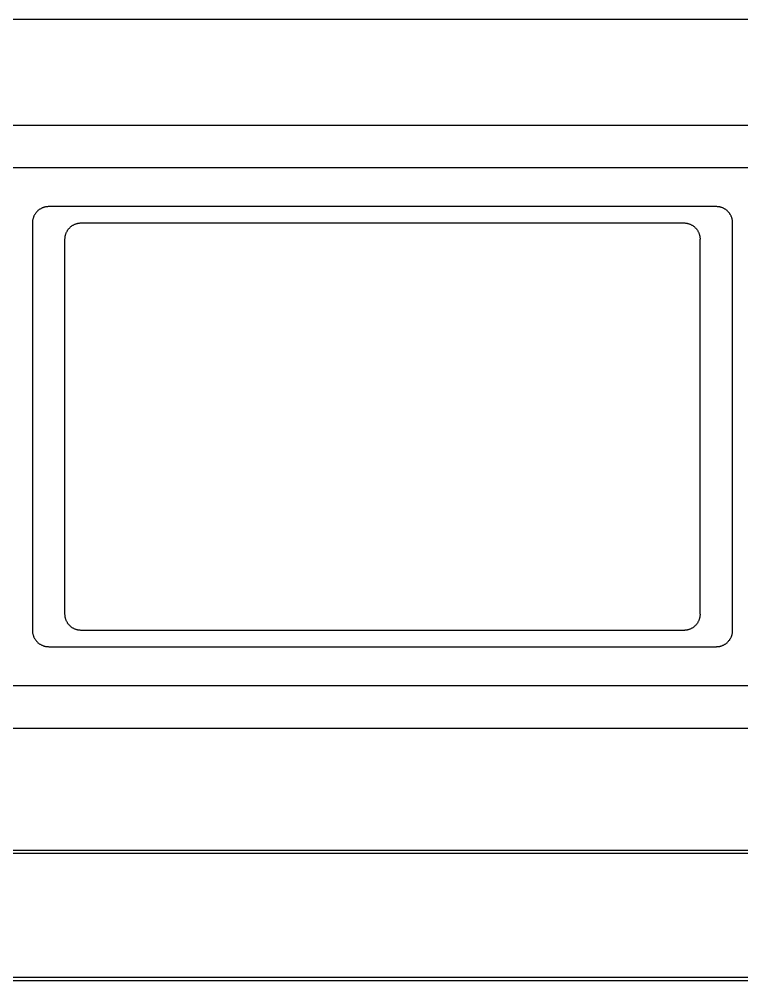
# Model space of a CAD drawing. Header units: millimetres. Extents: x -573 to 3430, y 0 to 3769.
# Drawn here: x 185 to 229.4, y 426 to 485 of the extents above; entities that cross this region are included whole.
import ezdxf

# ---------------------------------------------------------------- set-up
doc = ezdxf.new("R2010")
doc.units = ezdxf.units.MM
doc.layers.add('01 Basic thick', color=7, linetype='Continuous', lineweight=35)

msp = doc.modelspace()

# ---------------------------------------------------------------- linework, layer by layer
at = {"layer": '01 Basic thick', "lineweight": -3}
for p, q in [((169.339, 484.972, -368.054), (527.339, 484.972, -368.054)), ((175.039, 478.472, -368.054), (239.539, 478.472, -368.054)), ((174.039, 475.874, -368.054), (240.539, 475.874, -368.054)), ((186.106, 473.203, -368.054), (186.082, 473.179, -368.054)), ((186.132, 473.226, -368.054), (186.106, 473.203, -368.054)), ((186.158, 473.248, -368.054), (186.132, 473.226, -368.054)), ((186.185, 473.269, -368.054), (186.158, 473.248, -368.054)), ((186.212, 473.289, -368.054), (186.185, 473.269, -368.054)), ((186.24, 473.308, -368.054), (186.212, 473.289, -368.054)), ((186.269, 473.327, -368.054), (186.24, 473.308, -368.054)), ((186.299, 473.344, -368.054), (186.269, 473.327, -368.054)), ((186.329, 473.36, -368.054), (186.299, 473.344, -368.054)), ((186.359, 473.375, -368.054), (186.329, 473.36, -368.054)), ((186.391, 473.39, -368.054), (186.359, 473.375, -368.054)), ((186.422, 473.403, -368.054), (186.391, 473.39, -368.054)), ((186.454, 473.415, -368.054), (186.422, 473.403, -368.054)), ((186.486, 473.425, -368.054), (186.454, 473.415, -368.054)), ((186.519, 473.435, -368.054), (186.486, 473.425, -368.054)), ((186.552, 473.444, -368.054), (186.519, 473.435, -368.054)), ((186.586, 473.451, -368.054), (186.552, 473.444, -368.054)), ((186.619, 473.458, -368.054), (186.586, 473.451, -368.054)), ((186.653, 473.463, -368.054), (186.619, 473.458, -368.054)), ((186.687, 473.467, -368.054), (186.653, 473.463, -368.054)), ((186.721, 473.47, -368.054), (186.687, 473.467, -368.054)), ((186.755, 473.472, -368.054), (186.721, 473.47, -368.054)), ((186.789, 473.472, -368.054), (186.755, 473.472, -368.054)), ((227.789, 473.472, -368.054), (186.789, 473.472, -368.054)), ((227.823, 473.472, -368.054), (227.789, 473.472, -368.054)), ((227.857, 473.47, -368.054), (227.823, 473.472, -368.054)), ((227.891, 473.467, -368.054), (227.857, 473.47, -368.054)), ((227.925, 473.463, -368.054), (227.891, 473.467, -368.054)), ((227.959, 473.458, -368.054), (227.925, 473.463, -368.054)), ((227.992, 473.451, -368.054), (227.959, 473.458, -368.054)), ((228.026, 473.444, -368.054), (227.992, 473.451, -368.054)), ((228.059, 473.435, -368.054), (228.026, 473.444, -368.054)), ((228.092, 473.425, -368.054), (228.059, 473.435, -368.054)), ((228.124, 473.415, -368.054), (228.092, 473.425, -368.054)), ((228.156, 473.403, -368.054), (228.124, 473.415, -368.054)), ((228.187, 473.39, -368.054), (228.156, 473.403, -368.054)), ((228.219, 473.375, -368.054), (228.187, 473.39, -368.054)), ((228.249, 473.36, -368.054), (228.219, 473.375, -368.054)), ((228.279, 473.344, -368.054), (228.249, 473.36, -368.054)), ((228.309, 473.327, -368.054), (228.279, 473.344, -368.054)), ((228.338, 473.308, -368.054), (228.309, 473.327, -368.054)), ((228.366, 473.289, -368.054), (228.338, 473.308, -368.054)), ((228.393, 473.269, -368.054), (228.366, 473.289, -368.054)), ((228.42, 473.248, -368.054), (228.393, 473.269, -368.054)), ((228.446, 473.226, -368.054), (228.42, 473.248, -368.054)), ((228.472, 473.203, -368.054), (228.446, 473.226, -368.054)), ((228.496, 473.179, -368.054), (228.472, 473.203, -368.054)), ((185.798, 472.608, -368.054), (185.794, 472.574, -368.054)), ((185.803, 472.642, -368.054), (185.798, 472.608, -368.054)), ((185.81, 472.676, -368.054), (185.803, 472.642, -368.054)), ((185.817, 472.709, -368.054), (185.81, 472.676, -368.054)), ((185.826, 472.742, -368.054), (185.817, 472.709, -368.054)), ((185.836, 472.775, -368.054), (185.826, 472.742, -368.054)), ((185.847, 472.807, -368.054), (185.836, 472.775, -368.054)), ((185.859, 472.839, -368.054), (185.847, 472.807, -368.054)), ((185.872, 472.871, -368.054), (185.859, 472.839, -368.054)), ((185.886, 472.902, -368.054), (185.872, 472.871, -368.054)), ((185.901, 472.932, -368.054), (185.886, 472.902, -368.054)), ((185.917, 472.962, -368.054), (185.901, 472.932, -368.054)), ((185.934, 472.992, -368.054), (185.917, 472.962, -368.054)), ((185.953, 473.021, -368.054), (185.934, 472.992, -368.054)), ((185.972, 473.049, -368.054), (185.953, 473.021, -368.054)), ((185.992, 473.077, -368.054), (185.972, 473.049, -368.054)), ((186.013, 473.103, -368.054), (185.992, 473.077, -368.054)), ((186.035, 473.13, -368.054), (186.013, 473.103, -368.054)), ((186.058, 473.155, -368.054), (186.035, 473.13, -368.054)), ((186.082, 473.179, -368.054), (186.058, 473.155, -368.054)), ((228.52, 473.155, -368.054), (228.496, 473.179, -368.054)), ((228.543, 473.13, -368.054), (228.52, 473.155, -368.054)), ((228.565, 473.103, -368.054), (228.543, 473.13, -368.054)), ((228.586, 473.077, -368.054), (228.565, 473.103, -368.054)), ((228.606, 473.049, -368.054), (228.586, 473.077, -368.054)), ((228.625, 473.021, -368.054), (228.606, 473.049, -368.054)), ((228.644, 472.992, -368.054), (228.625, 473.021, -368.054)), ((228.661, 472.962, -368.054), (228.644, 472.992, -368.054)), ((228.677, 472.932, -368.054), (228.661, 472.962, -368.054)), ((228.692, 472.902, -368.054), (228.677, 472.932, -368.054)), ((228.706, 472.871, -368.054), (228.692, 472.902, -368.054)), ((228.719, 472.839, -368.054), (228.706, 472.871, -368.054)), ((228.731, 472.807, -368.054), (228.719, 472.839, -368.054)), ((228.742, 472.775, -368.054), (228.731, 472.807, -368.054)), ((228.752, 472.742, -368.054), (228.742, 472.775, -368.054)), ((228.761, 472.709, -368.054), (228.752, 472.742, -368.054)), ((228.768, 472.676, -368.054), (228.761, 472.709, -368.054)), ((228.774, 472.642, -368.054), (228.768, 472.676, -368.054)), ((228.78, 472.608, -368.054), (228.774, 472.642, -368.054)), ((228.784, 472.574, -368.054), (228.78, 472.608, -368.054)), ((185.79, 472.506, -368.054), (185.789, 472.472, -368.054)), ((185.789, 472.472, -368.054), (185.789, 447.472, -368.054)), ((185.791, 472.54, -368.054), (185.79, 472.506, -368.054)), ((185.794, 472.574, -368.054), (185.791, 472.54, -368.054)), ((187.934, 471.992, -368.054), (187.953, 472.021, -368.054)), ((187.953, 472.021, -368.054), (187.972, 472.049, -368.054)), ((187.972, 472.049, -368.054), (187.992, 472.077, -368.054)), ((187.992, 472.077, -368.054), (188.013, 472.103, -368.054)), ((188.013, 472.103, -368.054), (188.035, 472.13, -368.054)), ((188.035, 472.13, -368.054), (188.058, 472.155, -368.054)), ((188.058, 472.155, -368.054), (188.082, 472.179, -368.054)), ((188.082, 472.179, -368.054), (188.106, 472.203, -368.054)), ((188.106, 472.203, -368.054), (188.132, 472.226, -368.054)), ((188.132, 472.226, -368.054), (188.158, 472.248, -368.054)), ((188.158, 472.248, -368.054), (188.185, 472.269, -368.054)), ((188.185, 472.269, -368.054), (188.212, 472.289, -368.054)), ((188.212, 472.289, -368.054), (188.24, 472.308, -368.054)), ((188.24, 472.308, -368.054), (188.269, 472.327, -368.054)), ((188.269, 472.327, -368.054), (188.299, 472.344, -368.054)), ((188.299, 472.344, -368.054), (188.329, 472.36, -368.054)), ((188.329, 472.36, -368.054), (188.359, 472.375, -368.054)), ((188.359, 472.375, -368.054), (188.391, 472.39, -368.054)), ((188.391, 472.39, -368.054), (188.422, 472.403, -368.054)), ((188.422, 472.403, -368.054), (188.454, 472.415, -368.054)), ((188.454, 472.415, -368.054), (188.486, 472.425, -368.054)), ((188.486, 472.425, -368.054), (188.519, 472.435, -368.054)), ((188.519, 472.435, -368.054), (188.552, 472.444, -368.054)), ((188.552, 472.444, -368.054), (188.586, 472.451, -368.054)), ((188.586, 472.451, -368.054), (188.619, 472.458, -368.054)), ((188.619, 472.458, -368.054), (188.653, 472.463, -368.054)), ((188.653, 472.463, -368.054), (188.687, 472.467, -368.054)), ((188.687, 472.467, -368.054), (188.721, 472.47, -368.054)), ((188.721, 472.47, -368.054), (188.755, 472.472, -368.054)), ((188.755, 472.472, -368.054), (188.789, 472.472, -368.054)), ((188.789, 472.472, -368.054), (225.789, 472.472, -368.054)), ((225.789, 472.472, -368.054), (225.823, 472.472, -368.054)), ((225.823, 472.472, -368.054), (225.857, 472.47, -368.054)), ((225.857, 472.47, -368.054), (225.891, 472.467, -368.054)), ((225.891, 472.467, -368.054), (225.925, 472.463, -368.054)), ((225.925, 472.463, -368.054), (225.959, 472.458, -368.054)), ((225.959, 472.458, -368.054), (225.992, 472.451, -368.054)), ((225.992, 472.451, -368.054), (226.026, 472.444, -368.054)), ((226.026, 472.444, -368.054), (226.059, 472.435, -368.054)), ((226.059, 472.435, -368.054), (226.092, 472.425, -368.054)), ((226.092, 472.425, -368.054), (226.124, 472.415, -368.054)), ((226.124, 472.415, -368.054), (226.156, 472.403, -368.054)), ((226.156, 472.403, -368.054), (226.187, 472.39, -368.054)), ((226.187, 472.39, -368.054), (226.219, 472.375, -368.054)), ((226.219, 472.375, -368.054), (226.249, 472.36, -368.054)), ((226.249, 472.36, -368.054), (226.279, 472.344, -368.054)), ((226.279, 472.344, -368.054), (226.309, 472.327, -368.054)), ((226.309, 472.327, -368.054), (226.338, 472.308, -368.054)), ((226.338, 472.308, -368.054), (226.366, 472.289, -368.054)), ((226.366, 472.289, -368.054), (226.393, 472.269, -368.054)), ((226.393, 472.269, -368.054), (226.42, 472.248, -368.054)), ((226.42, 472.248, -368.054), (226.446, 472.226, -368.054)), ((226.446, 472.226, -368.054), (226.472, 472.203, -368.054)), ((226.472, 472.203, -368.054), (226.496, 472.179, -368.054)), ((226.496, 472.179, -368.054), (226.52, 472.155, -368.054)), ((226.52, 472.155, -368.054), (226.543, 472.13, -368.054)), ((226.543, 472.13, -368.054), (226.565, 472.103, -368.054)), ((226.565, 472.103, -368.054), (226.586, 472.077, -368.054)), ((226.586, 472.077, -368.054), (226.606, 472.049, -368.054)), ((226.606, 472.049, -368.054), (226.625, 472.021, -368.054)), ((226.625, 472.021, -368.054), (226.644, 471.992, -368.054)), ((228.787, 472.54, -368.054), (228.784, 472.574, -368.054)), ((228.788, 472.506, -368.054), (228.787, 472.54, -368.054)), ((228.789, 472.472, -368.054), (228.788, 472.506, -368.054)), ((228.789, 447.472, -368.054), (228.789, 472.472, -368.054)), ((187.789, 471.472, -368.054), (187.79, 471.506, -368.054)), ((187.789, 448.472, -368.054), (187.789, 471.472, -368.054)), ((187.79, 471.506, -368.054), (187.791, 471.54, -368.054)), ((187.791, 471.54, -368.054), (187.794, 471.574, -368.054)), ((187.794, 471.574, -368.054), (187.798, 471.608, -368.054)), ((187.798, 471.608, -368.054), (187.803, 471.642, -368.054)), ((187.803, 471.642, -368.054), (187.81, 471.676, -368.054)), ((187.81, 471.676, -368.054), (187.817, 471.709, -368.054)), ((187.817, 471.709, -368.054), (187.826, 471.742, -368.054)), ((187.826, 471.742, -368.054), (187.836, 471.775, -368.054)), ((187.836, 471.775, -368.054), (187.847, 471.807, -368.054)), ((187.847, 471.807, -368.054), (187.859, 471.839, -368.054)), ((187.859, 471.839, -368.054), (187.872, 471.871, -368.054)), ((187.872, 471.871, -368.054), (187.886, 471.902, -368.054)), ((187.886, 471.902, -368.054), (187.901, 471.932, -368.054)), ((187.901, 471.932, -368.054), (187.917, 471.962, -368.054)), ((187.917, 471.962, -368.054), (187.934, 471.992, -368.054)), ((226.644, 471.992, -368.054), (226.661, 471.962, -368.054)), ((226.661, 471.962, -368.054), (226.677, 471.932, -368.054)), ((226.677, 471.932, -368.054), (226.692, 471.902, -368.054)), ((226.692, 471.902, -368.054), (226.706, 471.871, -368.054)), ((226.706, 471.871, -368.054), (226.719, 471.839, -368.054)), ((226.719, 471.839, -368.054), (226.731, 471.807, -368.054)), ((226.731, 471.807, -368.054), (226.742, 471.775, -368.054)), ((226.742, 471.775, -368.054), (226.752, 471.742, -368.054)), ((226.752, 471.742, -368.054), (226.761, 471.709, -368.054)), ((226.761, 471.709, -368.054), (226.768, 471.676, -368.054)), ((226.768, 471.676, -368.054), (226.774, 471.642, -368.054)), ((226.774, 471.642, -368.054), (226.78, 471.608, -368.054)), ((226.78, 471.608, -368.054), (226.784, 471.574, -368.054)), ((226.784, 471.574, -368.054), (226.787, 471.54, -368.054)), ((226.787, 471.54, -368.054), (226.788, 471.506, -368.054)), ((226.788, 471.506, -368.054), (226.789, 471.472, -368.054)), ((226.789, 448.472, -368.054), (226.789, 471.472, -368.054)), ((187.79, 448.438, -368.054), (187.789, 448.472, -368.054)), ((187.791, 448.404, -368.054), (187.79, 448.438, -368.054)), ((187.794, 448.37, -368.054), (187.791, 448.404, -368.054)), ((226.787, 448.404, -368.054), (226.784, 448.37, -368.054)), ((226.788, 448.438, -368.054), (226.787, 448.404, -368.054)), ((226.789, 448.472, -368.054), (226.788, 448.438, -368.054)), ((187.798, 448.336, -368.054), (187.794, 448.37, -368.054)), ((187.803, 448.302, -368.054), (187.798, 448.336, -368.054)), ((187.81, 448.269, -368.054), (187.803, 448.302, -368.054)), ((187.817, 448.235, -368.054), (187.81, 448.269, -368.054)), ((187.826, 448.202, -368.054), (187.817, 448.235, -368.054)), ((187.836, 448.17, -368.054), (187.826, 448.202, -368.054)), ((187.847, 448.137, -368.054), (187.836, 448.17, -368.054)), ((187.859, 448.105, -368.054), (187.847, 448.137, -368.054)), ((187.872, 448.074, -368.054), (187.859, 448.105, -368.054)), ((187.886, 448.043, -368.054), (187.872, 448.074, -368.054)), ((187.901, 448.012, -368.054), (187.886, 448.043, -368.054)), ((187.917, 447.982, -368.054), (187.901, 448.012, -368.054)), ((187.934, 447.953, -368.054), (187.917, 447.982, -368.054)), ((187.953, 447.924, -368.054), (187.934, 447.953, -368.054)), ((187.972, 447.895, -368.054), (187.953, 447.924, -368.054)), ((187.992, 447.868, -368.054), (187.972, 447.895, -368.054)), ((188.013, 447.841, -368.054), (187.992, 447.868, -368.054)), ((188.035, 447.815, -368.054), (188.013, 447.841, -368.054)), ((188.058, 447.79, -368.054), (188.035, 447.815, -368.054)), ((226.543, 447.815, -368.054), (226.52, 447.79, -368.054)), ((226.565, 447.841, -368.054), (226.543, 447.815, -368.054)), ((226.586, 447.868, -368.054), (226.565, 447.841, -368.054)), ((226.606, 447.895, -368.054), (226.586, 447.868, -368.054)), ((226.625, 447.924, -368.054), (226.606, 447.895, -368.054)), ((226.644, 447.953, -368.054), (226.625, 447.924, -368.054)), ((226.661, 447.982, -368.054), (226.644, 447.953, -368.054)), ((226.677, 448.012, -368.054), (226.661, 447.982, -368.054)), ((226.692, 448.043, -368.054), (226.677, 448.012, -368.054)), ((226.706, 448.074, -368.054), (226.692, 448.043, -368.054)), ((226.719, 448.105, -368.054), (226.706, 448.074, -368.054)), ((226.731, 448.137, -368.054), (226.719, 448.105, -368.054)), ((226.742, 448.17, -368.054), (226.731, 448.137, -368.054)), ((226.752, 448.202, -368.054), (226.742, 448.17, -368.054)), ((226.761, 448.235, -368.054), (226.752, 448.202, -368.054)), ((226.768, 448.269, -368.054), (226.761, 448.235, -368.054)), ((226.774, 448.302, -368.054), (226.768, 448.269, -368.054)), ((226.78, 448.336, -368.054), (226.774, 448.302, -368.054)), ((226.784, 448.37, -368.054), (226.78, 448.336, -368.054)), ((185.789, 447.472, -368.054), (185.79, 447.438, -368.054)), ((185.79, 447.438, -368.054), (185.791, 447.404, -368.054)), ((185.791, 447.404, -368.054), (185.794, 447.37, -368.054)), ((185.794, 447.37, -368.054), (185.798, 447.336, -368.054)), ((185.798, 447.336, -368.054), (185.803, 447.302, -368.054)), ((185.803, 447.302, -368.054), (185.81, 447.269, -368.054)), ((185.81, 447.269, -368.054), (185.817, 447.235, -368.054)), ((185.817, 447.235, -368.054), (185.826, 447.202, -368.054)), ((188.082, 447.765, -368.054), (188.058, 447.79, -368.054)), ((188.106, 447.741, -368.054), (188.082, 447.765, -368.054)), ((188.132, 447.718, -368.054), (188.106, 447.741, -368.054)), ((188.158, 447.696, -368.054), (188.132, 447.718, -368.054)), ((188.185, 447.675, -368.054), (188.158, 447.696, -368.054)), ((188.212, 447.655, -368.054), (188.185, 447.675, -368.054)), ((188.24, 447.636, -368.054), (188.212, 447.655, -368.054)), ((188.269, 447.618, -368.054), (188.24, 447.636, -368.054)), ((188.299, 447.6, -368.054), (188.269, 447.618, -368.054)), ((188.329, 447.584, -368.054), (188.299, 447.6, -368.054)), ((188.359, 447.569, -368.054), (188.329, 447.584, -368.054)), ((188.391, 447.555, -368.054), (188.359, 447.569, -368.054)), ((188.422, 447.542, -368.054), (188.391, 447.555, -368.054)), ((188.454, 447.53, -368.054), (188.422, 447.542, -368.054)), ((188.486, 447.519, -368.054), (188.454, 447.53, -368.054)), ((188.519, 447.509, -368.054), (188.486, 447.519, -368.054)), ((188.552, 447.501, -368.054), (188.519, 447.509, -368.054)), ((188.586, 447.493, -368.054), (188.552, 447.501, -368.054)), ((188.619, 447.487, -368.054), (188.586, 447.493, -368.054)), ((188.653, 447.481, -368.054), (188.619, 447.487, -368.054)), ((188.687, 447.477, -368.054), (188.653, 447.481, -368.054)), ((188.721, 447.475, -368.054), (188.687, 447.477, -368.054)), ((188.755, 447.473, -368.054), (188.721, 447.475, -368.054)), ((188.789, 447.472, -368.054), (188.755, 447.473, -368.054)), ((225.789, 447.472, -368.054), (188.789, 447.472, -368.054)), ((225.823, 447.473, -368.054), (225.789, 447.472, -368.054)), ((225.857, 447.475, -368.054), (225.823, 447.473, -368.054)), ((225.891, 447.477, -368.054), (225.857, 447.475, -368.054)), ((225.925, 447.481, -368.054), (225.891, 447.477, -368.054)), ((225.959, 447.487, -368.054), (225.925, 447.481, -368.054)), ((225.992, 447.493, -368.054), (225.959, 447.487, -368.054)), ((226.026, 447.501, -368.054), (225.992, 447.493, -368.054)), ((226.059, 447.509, -368.054), (226.026, 447.501, -368.054)), ((226.092, 447.519, -368.054), (226.059, 447.509, -368.054)), ((226.124, 447.53, -368.054), (226.092, 447.519, -368.054)), ((226.156, 447.542, -368.054), (226.124, 447.53, -368.054)), ((226.187, 447.555, -368.054), (226.156, 447.542, -368.054)), ((226.219, 447.569, -368.054), (226.187, 447.555, -368.054)), ((226.249, 447.584, -368.054), (226.219, 447.569, -368.054)), ((226.279, 447.6, -368.054), (226.249, 447.584, -368.054)), ((226.309, 447.618, -368.054), (226.279, 447.6, -368.054)), ((226.338, 447.636, -368.054), (226.309, 447.618, -368.054)), ((226.366, 447.655, -368.054), (226.338, 447.636, -368.054)), ((226.393, 447.675, -368.054), (226.366, 447.655, -368.054)), ((226.42, 447.696, -368.054), (226.393, 447.675, -368.054)), ((226.446, 447.718, -368.054), (226.42, 447.696, -368.054)), ((226.472, 447.741, -368.054), (226.446, 447.718, -368.054)), ((226.496, 447.765, -368.054), (226.472, 447.741, -368.054)), ((226.52, 447.79, -368.054), (226.496, 447.765, -368.054)), ((228.752, 447.202, -368.054), (228.761, 447.235, -368.054)), ((228.761, 447.235, -368.054), (228.768, 447.269, -368.054)), ((228.768, 447.269, -368.054), (228.774, 447.302, -368.054)), ((228.774, 447.302, -368.054), (228.78, 447.336, -368.054)), ((228.78, 447.336, -368.054), (228.784, 447.37, -368.054)), ((228.784, 447.37, -368.054), (228.787, 447.404, -368.054)), ((228.787, 447.404, -368.054), (228.788, 447.438, -368.054)), ((228.788, 447.438, -368.054), (228.789, 447.472, -368.054)), ((185.826, 447.202, -368.054), (185.836, 447.17, -368.054)), ((185.836, 447.17, -368.054), (185.847, 447.137, -368.054)), ((185.847, 447.137, -368.054), (185.859, 447.105, -368.054)), ((185.859, 447.105, -368.054), (185.872, 447.074, -368.054)), ((185.872, 447.074, -368.054), (185.886, 447.043, -368.054)), ((185.886, 447.043, -368.054), (185.901, 447.012, -368.054)), ((185.901, 447.012, -368.054), (185.917, 446.982, -368.054)), ((185.917, 446.982, -368.054), (185.934, 446.953, -368.054)), ((185.934, 446.953, -368.054), (185.953, 446.924, -368.054)), ((185.953, 446.924, -368.054), (185.972, 446.895, -368.054)), ((185.972, 446.895, -368.054), (185.992, 446.868, -368.054)), ((185.992, 446.868, -368.054), (186.013, 446.841, -368.054)), ((186.013, 446.841, -368.054), (186.035, 446.815, -368.054)), ((186.035, 446.815, -368.054), (186.058, 446.79, -368.054)), ((186.058, 446.79, -368.054), (186.082, 446.765, -368.054)), ((186.082, 446.765, -368.054), (186.106, 446.741, -368.054)), ((186.106, 446.741, -368.054), (186.132, 446.718, -368.054)), ((186.132, 446.718, -368.054), (186.158, 446.696, -368.054)), ((186.158, 446.696, -368.054), (186.185, 446.675, -368.054)), ((186.185, 446.675, -368.054), (186.212, 446.655, -368.054)), ((186.212, 446.655, -368.054), (186.24, 446.636, -368.054)), ((186.24, 446.636, -368.054), (186.269, 446.618, -368.054)), ((228.309, 446.618, -368.054), (228.338, 446.636, -368.054)), ((228.338, 446.636, -368.054), (228.366, 446.655, -368.054)), ((228.366, 446.655, -368.054), (228.393, 446.675, -368.054)), ((228.393, 446.675, -368.054), (228.42, 446.696, -368.054)), ((228.42, 446.696, -368.054), (228.446, 446.718, -368.054)), ((228.446, 446.718, -368.054), (228.472, 446.741, -368.054)), ((228.472, 446.741, -368.054), (228.496, 446.765, -368.054)), ((228.496, 446.765, -368.054), (228.52, 446.79, -368.054)), ((228.52, 446.79, -368.054), (228.543, 446.815, -368.054)), ((228.543, 446.815, -368.054), (228.565, 446.841, -368.054)), ((228.565, 446.841, -368.054), (228.586, 446.868, -368.054)), ((228.586, 446.868, -368.054), (228.606, 446.895, -368.054)), ((228.606, 446.895, -368.054), (228.625, 446.924, -368.054)), ((228.625, 446.924, -368.054), (228.644, 446.953, -368.054)), ((228.644, 446.953, -368.054), (228.661, 446.982, -368.054)), ((228.661, 446.982, -368.054), (228.677, 447.012, -368.054)), ((228.677, 447.012, -368.054), (228.692, 447.043, -368.054)), ((228.692, 447.043, -368.054), (228.706, 447.074, -368.054)), ((228.706, 447.074, -368.054), (228.719, 447.105, -368.054)), ((228.719, 447.105, -368.054), (228.731, 447.137, -368.054)), ((228.731, 447.137, -368.054), (228.742, 447.17, -368.054)), ((228.742, 447.17, -368.054), (228.752, 447.202, -368.054)), ((186.269, 446.618, -368.054), (186.299, 446.6, -368.054)), ((186.299, 446.6, -368.054), (186.329, 446.584, -368.054)), ((186.329, 446.584, -368.054), (186.359, 446.569, -368.054)), ((186.359, 446.569, -368.054), (186.391, 446.555, -368.054)), ((186.391, 446.555, -368.054), (186.422, 446.542, -368.054)), ((186.422, 446.542, -368.054), (186.454, 446.53, -368.054)), ((186.454, 446.53, -368.054), (186.486, 446.519, -368.054)), ((186.486, 446.519, -368.054), (186.519, 446.509, -368.054)), ((186.519, 446.509, -368.054), (186.552, 446.501, -368.054)), ((186.552, 446.501, -368.054), (186.586, 446.493, -368.054)), ((186.586, 446.493, -368.054), (186.619, 446.487, -368.054)), ((186.619, 446.487, -368.054), (186.653, 446.481, -368.054)), ((186.653, 446.481, -368.054), (186.687, 446.477, -368.054)), ((186.687, 446.477, -368.054), (186.721, 446.475, -368.054)), ((186.721, 446.475, -368.054), (186.755, 446.473, -368.054)), ((186.755, 446.473, -368.054), (186.789, 446.472, -368.054)), ((186.789, 446.472, -368.054), (227.789, 446.472, -368.054)), ((227.789, 446.472, -368.054), (227.823, 446.473, -368.054)), ((227.823, 446.473, -368.054), (227.857, 446.475, -368.054)), ((227.857, 446.475, -368.054), (227.891, 446.477, -368.054)), ((227.891, 446.477, -368.054), (227.925, 446.481, -368.054)), ((227.925, 446.481, -368.054), (227.959, 446.487, -368.054)), ((227.959, 446.487, -368.054), (227.992, 446.493, -368.054)), ((227.992, 446.493, -368.054), (228.026, 446.501, -368.054)), ((228.026, 446.501, -368.054), (228.059, 446.509, -368.054)), ((228.059, 446.509, -368.054), (228.092, 446.519, -368.054)), ((228.092, 446.519, -368.054), (228.124, 446.53, -368.054)), ((228.124, 446.53, -368.054), (228.156, 446.542, -368.054)), ((228.156, 446.542, -368.054), (228.187, 446.555, -368.054)), ((228.187, 446.555, -368.054), (228.219, 446.569, -368.054)), ((228.219, 446.569, -368.054), (228.249, 446.584, -368.054)), ((228.249, 446.584, -368.054), (228.279, 446.6, -368.054)), ((228.279, 446.6, -368.054), (228.309, 446.618, -368.054)), ((240.539, 444.07, -368.054), (174.039, 444.07, -368.054)), ((175.039, 441.472, -368.054), (239.539, 441.472, -368.054)), ((538.339, 433.972, -368.054), (158.339, 433.972, -368.054)), ((538.339, 433.772, -368.054), (158.339, 433.772, -368.054)), ((538.339, 426.172, -368.054), (158.339, 426.172, -368.054)), ((538.339, 425.972, -368.054), (158.339, 425.972, -368.054))]:
    msp.add_line(p, q, dxfattribs=at)

doc.saveas('drawing.dxf')
